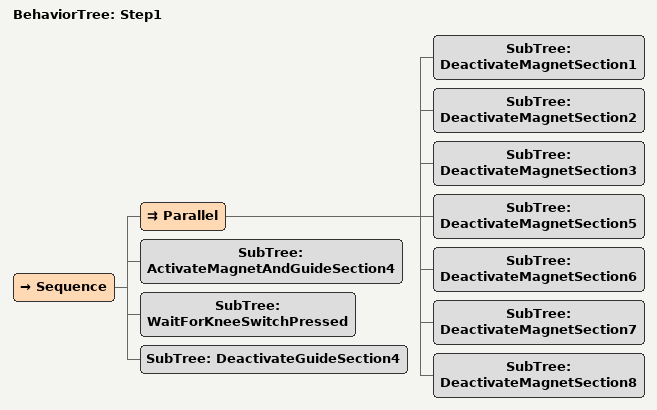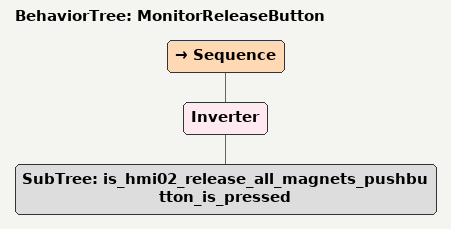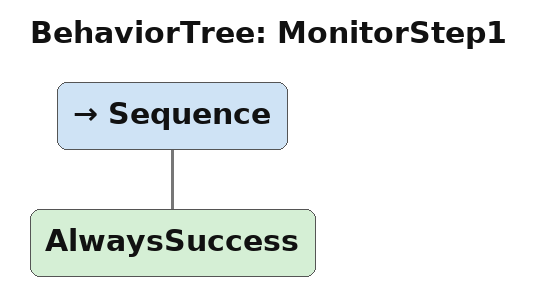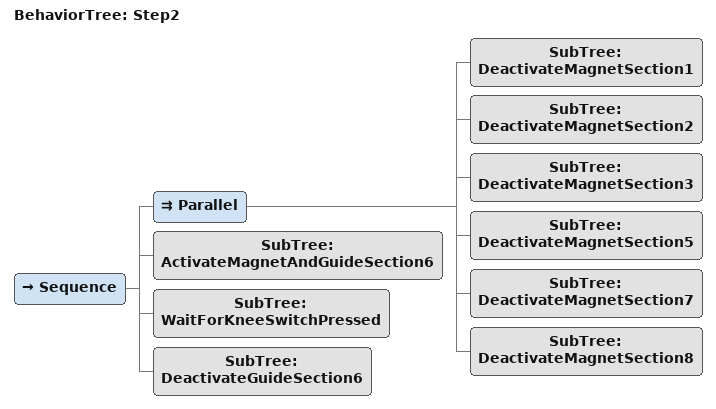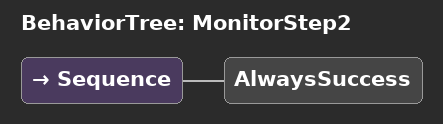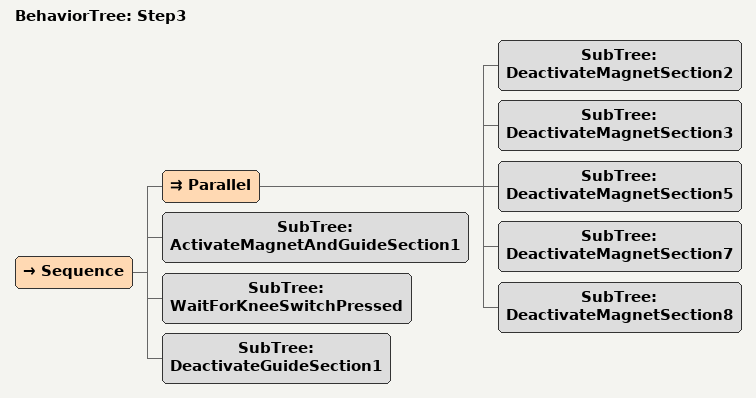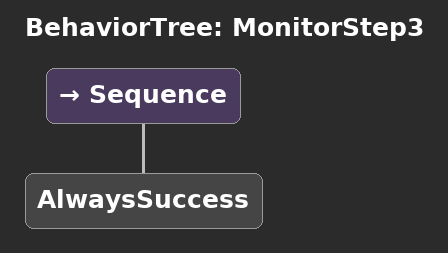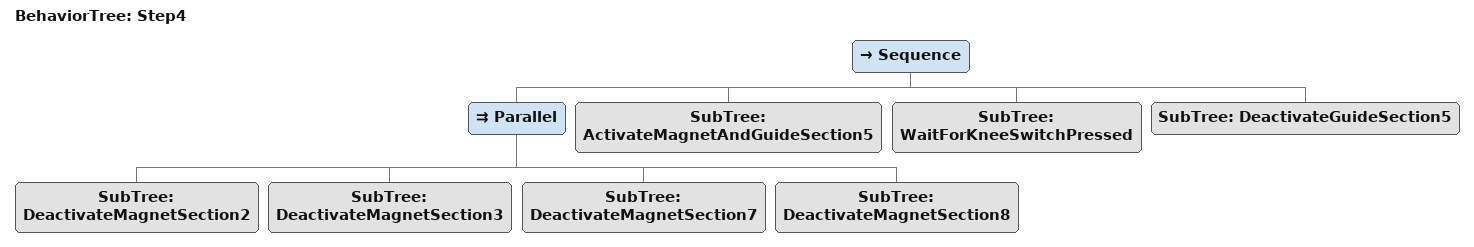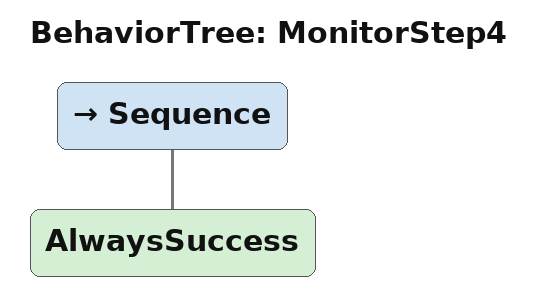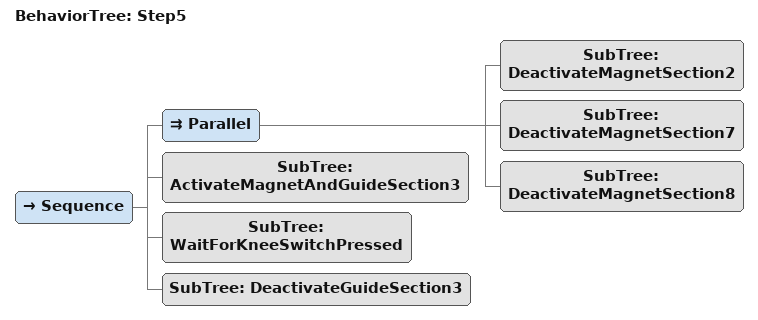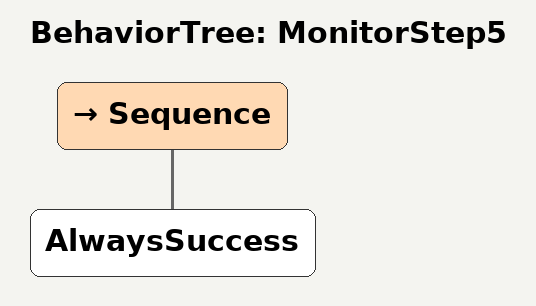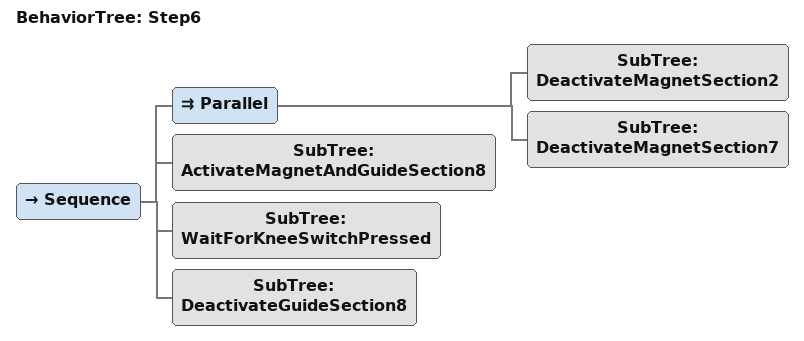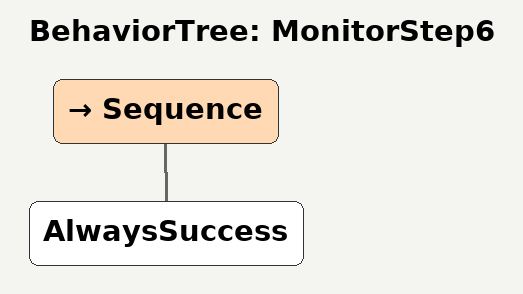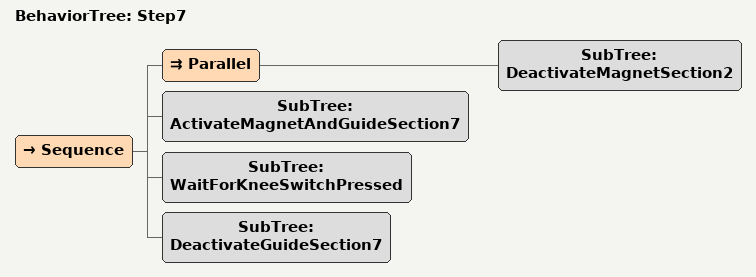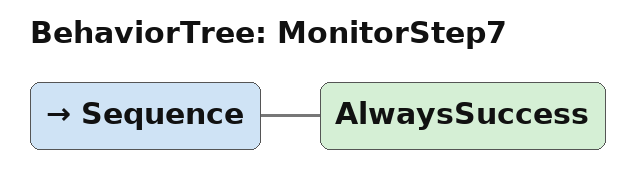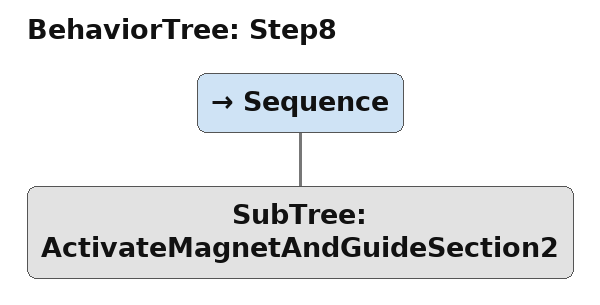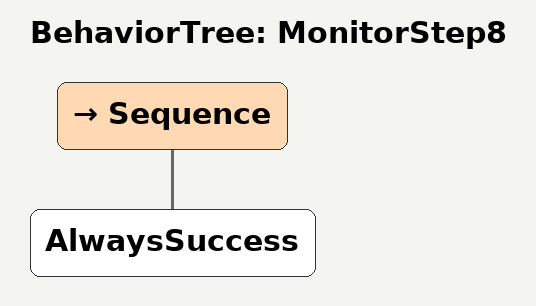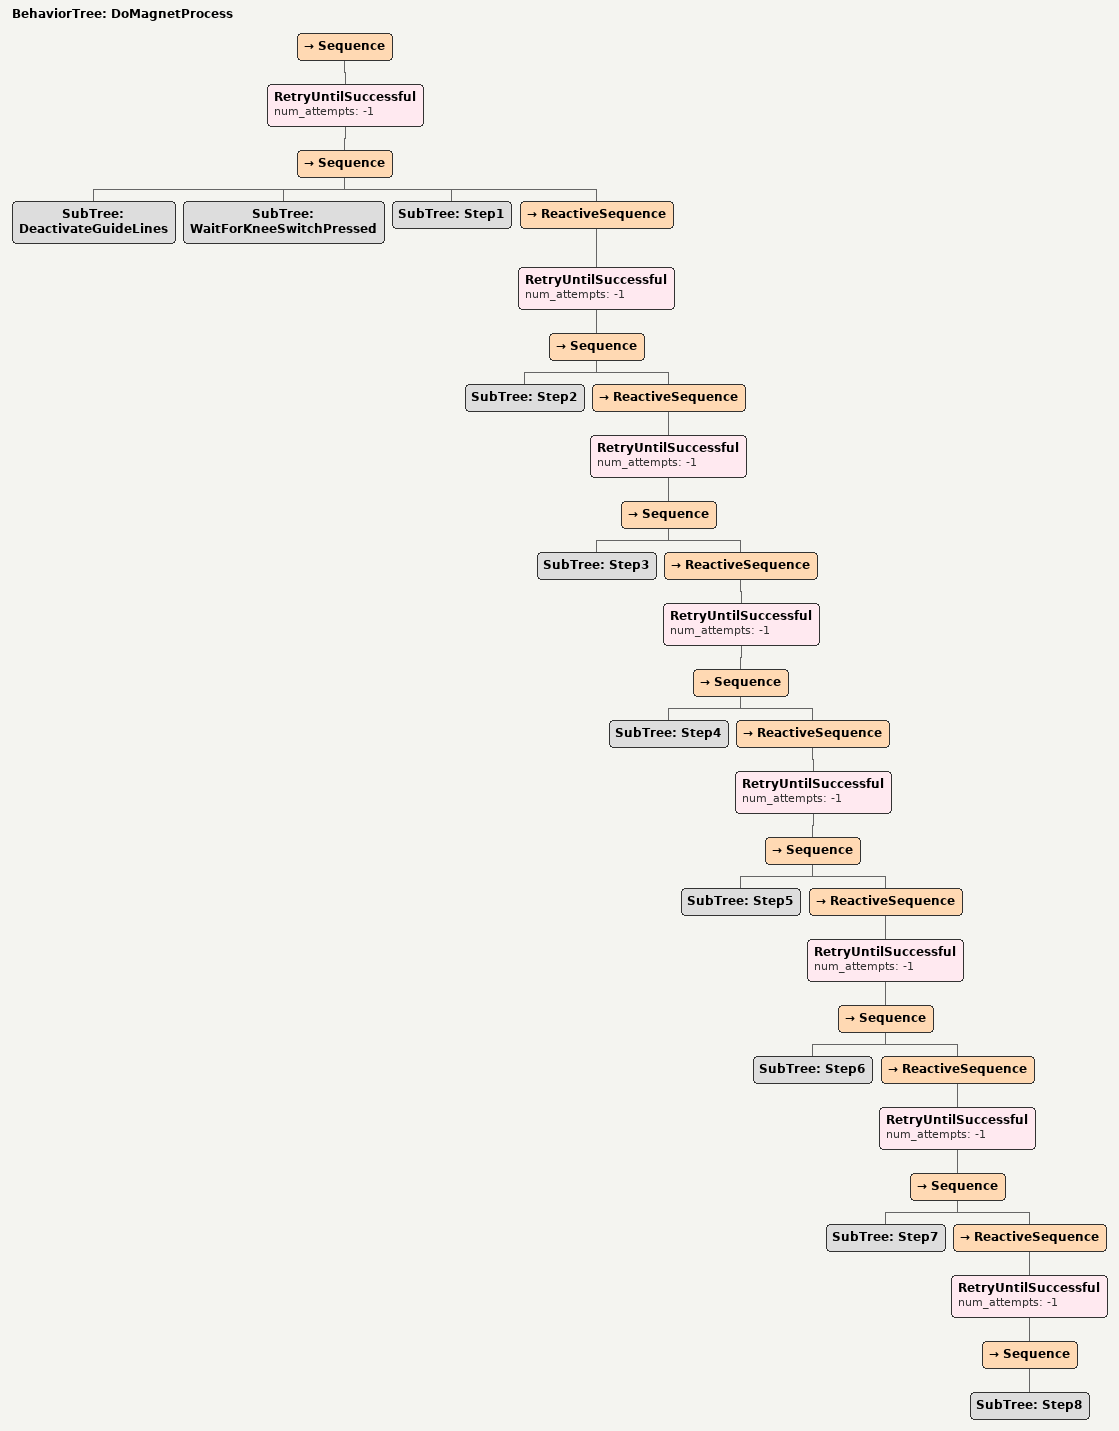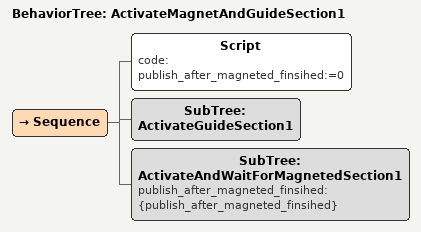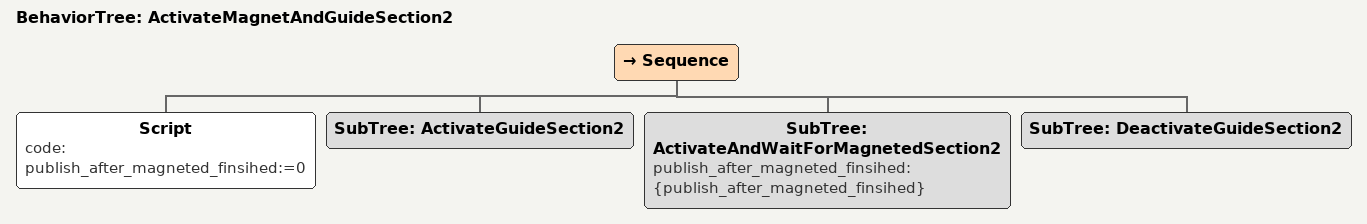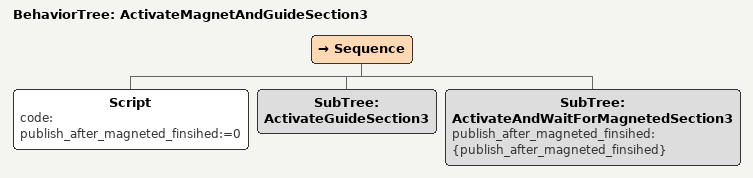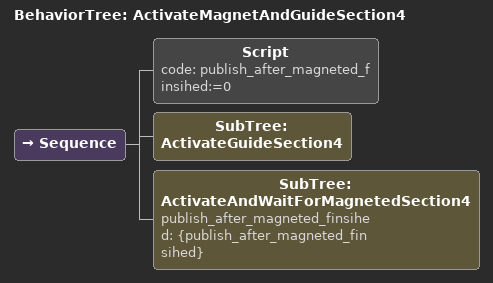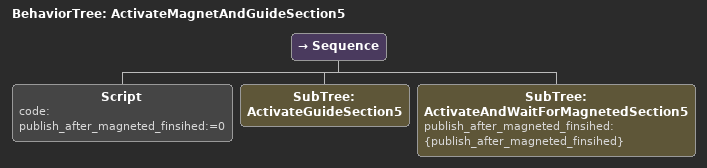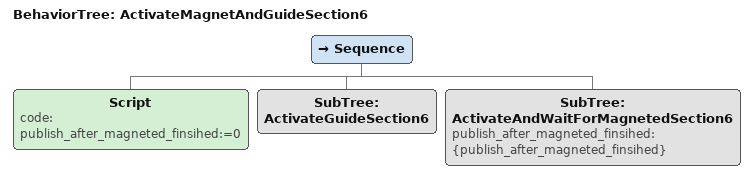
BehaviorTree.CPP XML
<BehaviorTree ID="Step1">
    <Sequence>
        <Parallel>
            <SubTree ID="DeactivateMagnetSection1"/>
            <SubTree ID="DeactivateMagnetSection2"/>
            <SubTree ID="DeactivateMagnetSection3"/>
            <SubTree ID="DeactivateMagnetSection5"/>
            <SubTree ID="DeactivateMagnetSection6"/>
            <SubTree ID="DeactivateMagnetSection7"/>
            <SubTree ID="DeactivateMagnetSection8"/>
        </Parallel>
        <SubTree ID="ActivateMagnetAndGuideSection4"/>
        <SubTree ID="WaitForKneeSwitchPressed"/>
        <SubTree ID="DeactivateGuideSection4"/>
    </Sequence>
</BehaviorTree>

<BehaviorTree ID="MonitorReleaseButton">
    <Sequence>
        <Inverter>
            <SubTree ID="is_hmi02_release_all_magnets_pushbutton_is_pressed"/>
        </Inverter>
    </Sequence>
</BehaviorTree>

<BehaviorTree ID="MonitorStep1">
    <Sequence>
        <AlwaysSuccess/>
    </Sequence>
</BehaviorTree>

<BehaviorTree ID="Step2">
    <Sequence>
        <Parallel>
            <SubTree ID="DeactivateMagnetSection1"/>
            <SubTree ID="DeactivateMagnetSection2"/>
            <SubTree ID="DeactivateMagnetSection3"/>
            <SubTree ID="DeactivateMagnetSection5"/>
            <SubTree ID="DeactivateMagnetSection7"/>
            <SubTree ID="DeactivateMagnetSection8"/>
        </Parallel>
        <SubTree ID="ActivateMagnetAndGuideSection6"/>
        <SubTree ID="WaitForKneeSwitchPressed"/>
        <SubTree ID="DeactivateGuideSection6"/>
    </Sequence>
</BehaviorTree>

<BehaviorTree ID="MonitorStep2">
    <Sequence>
        <AlwaysSuccess/>
    </Sequence>
</BehaviorTree>

<BehaviorTree ID="Step3">
    <Sequence>
        <Parallel>
            <SubTree ID="DeactivateMagnetSection2"/>
            <SubTree ID="DeactivateMagnetSection3"/>
            <SubTree ID="DeactivateMagnetSection5"/>
            <SubTree ID="DeactivateMagnetSection7"/>
            <SubTree ID="DeactivateMagnetSection8"/>
        </Parallel>
        <SubTree ID="ActivateMagnetAndGuideSection1"/>
        <SubTree ID="WaitForKneeSwitchPressed"/>
        <SubTree ID="DeactivateGuideSection1"/>
    </Sequence>
</BehaviorTree>

<BehaviorTree ID="MonitorStep3">
    <Sequence>
        <AlwaysSuccess/>
    </Sequence>
</BehaviorTree>

<BehaviorTree ID="Step4">
    <Sequence>
        <Parallel>
            <SubTree ID="DeactivateMagnetSection2"/>
            <SubTree ID="DeactivateMagnetSection3"/>
            <SubTree ID="DeactivateMagnetSection7"/>
            <SubTree ID="DeactivateMagnetSection8"/>
        </Parallel>
        <SubTree ID="ActivateMagnetAndGuideSection5"/>
        <SubTree ID="WaitForKneeSwitchPressed"/>
        <SubTree ID="DeactivateGuideSection5"/>
    </Sequence>
</BehaviorTree>

<BehaviorTree ID="MonitorStep4">
    <Sequence>
        <AlwaysSuccess/>
    </Sequence>
</BehaviorTree>

<BehaviorTree ID="Step5">
    <Sequence>
        <Parallel>
            <SubTree ID="DeactivateMagnetSection2"/>
            <SubTree ID="DeactivateMagnetSection7"/>
            <SubTree ID="DeactivateMagnetSection8"/>
        </Parallel>
        <SubTree ID="ActivateMagnetAndGuideSection3"/>
        <SubTree ID="WaitForKneeSwitchPressed"/>
        <SubTree ID="DeactivateGuideSection3"/>
    </Sequence>
</BehaviorTree>

<BehaviorTree ID="MonitorStep5">
    <Sequence>
        <AlwaysSuccess/>
    </Sequence>
</BehaviorTree>

<BehaviorTree ID="Step6">
    <Sequence>
        <Parallel>
            <SubTree ID="DeactivateMagnetSection2"/>
            <SubTree ID="DeactivateMagnetSection7"/>
        </Parallel>
        <SubTree ID="ActivateMagnetAndGuideSection8"/>
        <SubTree ID="WaitForKneeSwitchPressed"/>
        <SubTree ID="DeactivateGuideSection8"/>
    </Sequence>
</BehaviorTree>

<BehaviorTree ID="MonitorStep6">
    <Sequence>
        <AlwaysSuccess/>
    </Sequence>
</BehaviorTree>

<BehaviorTree ID="Step7">
    <Sequence>
        <Parallel>
            <SubTree ID="DeactivateMagnetSection2"/>
        </Parallel>
        <SubTree ID="ActivateMagnetAndGuideSection7"/>
        <SubTree ID="WaitForKneeSwitchPressed"/>
        <SubTree ID="DeactivateGuideSection7"/>

    </Sequence>
</BehaviorTree>

<BehaviorTree ID="MonitorStep7">
    <Sequence>
        <AlwaysSuccess/>
    </Sequence>
</BehaviorTree>

<BehaviorTree ID="Step8">
    <Sequence>

        <SubTree ID="ActivateMagnetAndGuideSection2"/>

    </Sequence>
</BehaviorTree>

<BehaviorTree ID="MonitorStep8">
    <Sequence>
        <AlwaysSuccess/>
    </Sequence>
</BehaviorTree>

<BehaviorTree ID="DoMagnetProcess">
     <Sequence>
         <RetryUntilSuccessful num_attempts="-1">
             <Sequence>
                 <SubTree ID="DeactivateGuideLines"/>
                 <SubTree ID="WaitForKneeSwitchPressed"/>
                     <SubTree ID="Step1"/>
                     <ReactiveSequence>
                         <RetryUntilSuccessful num_attempts="-1">
                             <Sequence>
                                 <SubTree ID="Step2"/>
                                 <ReactiveSequence>
                                     <RetryUntilSuccessful num_attempts="-1">
                                         <Sequence>
                                             <SubTree ID="Step3"/>
                                             <ReactiveSequence>
                                                 <RetryUntilSuccessful num_attempts="-1">
                                                     <Sequence>
                                                         <SubTree ID="Step4"/>
                                                         <ReactiveSequence>
                                                             <RetryUntilSuccessful num_attempts="-1">
                                                                 <Sequence>
                                                                     <SubTree ID="Step5"/>
                                                                     <ReactiveSequence>
                                                                         <RetryUntilSuccessful num_attempts="-1">
                                                                             <Sequence>
                                                                                 <SubTree ID="Step6"/>
                                                                                 <ReactiveSequence>
                                                                                     <RetryUntilSuccessful num_attempts="-1">
                                                                                         <Sequence>
                                                                                             <SubTree ID="Step7"/>
                                                                                             <ReactiveSequence>
                                                                                                 <RetryUntilSuccessful num_attempts="-1">
                                                                                                     <Sequence>
                                                                                                         <SubTree ID="Step8"/>
                                                                                                     </Sequence>
                                                                                                 </RetryUntilSuccessful>
                                                                                             </ReactiveSequence>
                                                                                         </Sequence>
                                                                                     </RetryUntilSuccessful>
                                                                                 </ReactiveSequence>
                                                                             </Sequence>
                                                                         </RetryUntilSuccessful>
                                                                     </ReactiveSequence>
                                                                 </Sequence>
                                                             </RetryUntilSuccessful>
                                                         </ReactiveSequence>
                                                     </Sequence>
                                                 </RetryUntilSuccessful>
                                             </ReactiveSequence>
                                         </Sequence>
                                     </RetryUntilSuccessful>
                                 </ReactiveSequence>
                             </Sequence>
                         </RetryUntilSuccessful>
                     </ReactiveSequence>
             </Sequence>
         </RetryUntilSuccessful>
     </Sequence>
</BehaviorTree>

<BehaviorTree ID="ActivateMagnetAndGuideSection1">
    <Sequence>
        <Script code="publish_after_magneted_finsihed:=0"/>
        <SubTree ID="ActivateGuideSection1"/>
        <SubTree ID="ActivateAndWaitForMagnetedSection1" publish_after_magneted_finsihed="{publish_after_magneted_finsihed}"/>

    </Sequence>
</BehaviorTree>

<BehaviorTree ID="ActivateMagnetAndGuideSection2">
    <Sequence>
        <Script code="publish_after_magneted_finsihed:=0"/>
        <SubTree ID="ActivateGuideSection2"/>
        <SubTree ID="ActivateAndWaitForMagnetedSection2" publish_after_magneted_finsihed="{publish_after_magneted_finsihed}"/>
        <SubTree ID="DeactivateGuideSection2"/>
    </Sequence>
</BehaviorTree>

<BehaviorTree ID="ActivateMagnetAndGuideSection3">
    <Sequence>
        <Script code="publish_after_magneted_finsihed:=0"/>
        <SubTree ID="ActivateGuideSection3"/>
        <SubTree ID="ActivateAndWaitForMagnetedSection3" publish_after_magneted_finsihed="{publish_after_magneted_finsihed}"/>

    </Sequence>
</BehaviorTree>

<BehaviorTree ID="ActivateMagnetAndGuideSection4">
    <Sequence>
        <Script code="publish_after_magneted_finsihed:=0"/>
        <SubTree ID="ActivateGuideSection4"/>
        <SubTree ID="ActivateAndWaitForMagnetedSection4" publish_after_magneted_finsihed="{publish_after_magneted_finsihed}"/>

    </Sequence>
</BehaviorTree>

<BehaviorTree ID="ActivateMagnetAndGuideSection5">
    <Sequence>
        <Script code="publish_after_magneted_finsihed:=0"/>
        <SubTree ID="ActivateGuideSection5"/>
        <SubTree ID="ActivateAndWaitForMagnetedSection5" publish_after_magneted_finsihed="{publish_after_magneted_finsihed}"/>

    </Sequence>
</BehaviorTree>

<BehaviorTree ID="ActivateMagnetAndGuideSection6">
    <Sequence>
        <Script code="publish_after_magneted_finsihed:=0"/>
        <SubTree ID="ActivateGuideSection6"/>
        <SubTree ID="ActivateAndWaitForMagnetedSection6" publish_after_magneted_finsihed="{publish_after_magneted_finsihed}"/>

    </Sequence>
</BehaviorTree>
